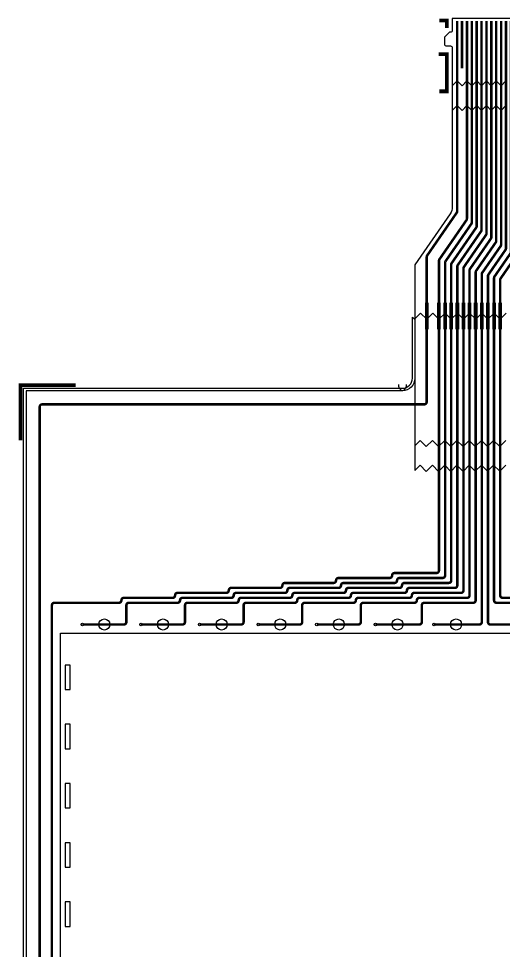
# Model space of a CAD drawing. Header units: millimetres. Extents: x 106 to 221, y -259 to -31.
# Drawn here: x 105.9 to 155.6, y -126.1 to -30.7 of the extents above; entities that cross this region are included whole.
import ezdxf

# ---------------------------------------------------------------- set-up
doc = ezdxf.new("R2010")
doc.units = ezdxf.units.MM
doc.header["$MEASUREMENT"] = 0
for name, color, linetype in [('16', 5, 'CONTINUOUS'), ('17', 1, 'CONTINUOUS'), ('26', 7, 'CONTINUOUS'), ('9', 5, 'CONTINUOUS'), ('9A', 142, 'CONTINUOUS'), ('9B Barrier', 82, 'CONTINUOUS')]:
    doc.layers.add(name, color=color, linetype=linetype)

msp = doc.modelspace()

# ---------------------------------------------------------------- linework, layer by layer
at = {"layer": '16'}
msp.add_lwpolyline([(175.853, -30.711), (150.353, -30.711), (150.353, -31.913, -0.414214), (150.155, -32.111), (150.053, -32.111), (149.553, -32.611), (149.553, -33.312, 0.414214), (149.751, -33.51), (150.155, -33.51, -0.414214), (150.353, -33.708), (150.353, -49.965, -0.152296), (150.128, -50.687), (146.518, -55.913), (146.518, -67.541, -0.414214), (145.248, -68.811, -0.415478), (144.881, -68.192)], format="xyb", dxfattribs=at)
at = {"layer": '17', "const_width": 0.254}
for points in [[(162.853, -256.446), (108.323, -256.446, -0.414214), (108.069, -256.192), (108.069, -70.462, -0.414214), (108.323, -70.208), (147.478, -70.208, 0.414214), (147.732, -69.954), (147.732, -55.111, -0.152296), (147.776, -54.971), (150.809, -50.58, 0.152296), (150.853, -50.44), (150.853, -30.965)], [(109.323, -252.945), (109.323, -90.782, -0.414214), (109.577, -90.528), (116.191, -90.528, 0.414214), (116.445, -90.274), (116.445, -90.274, -0.414214), (116.699, -90.02), (121.69, -90.02, 0.414214), (121.944, -89.766), (121.944, -89.766, -0.414214), (122.198, -89.512), (127.189, -89.512, 0.414214), (127.443, -89.258), (127.443, -89.258, -0.414214), (127.697, -89.004), (132.688, -89.004, 0.414214), (132.942, -88.75), (132.942, -88.75, -0.414214), (133.196, -88.496), (138.187, -88.496, 0.414214), (138.441, -88.242), (138.441, -88.242, -0.414214), (138.695, -87.988), (143.928, -87.988, 0.414214), (144.182, -87.734), (144.182, -87.734, -0.414214), (144.436, -87.48), (148.733, -87.48, 0.414214), (148.987, -87.226), (148.987, -55.503, -0.152296), (149.031, -55.362), (151.809, -51.34, 0.152296), (151.853, -51.2), (151.853, -30.965)], [(152.353, -30.965), (152.353, -51.58, -0.152296), (152.309, -51.721), (149.659, -55.558, 0.152296), (149.614, -55.699), (149.614, -87.734, -0.414214), (149.36, -87.988), (144.944, -87.988, 0.414214), (144.69, -88.242), (144.69, -88.242, -0.414214), (144.436, -88.496), (139.203, -88.496, 0.414214), (138.949, -88.75), (138.949, -88.75, -0.414214), (138.695, -89.004), (133.704, -89.004, 0.414214), (133.45, -89.258), (133.45, -89.258, -0.414214), (133.196, -89.512), (128.205, -89.512, 0.414214), (127.951, -89.766), (127.951, -89.766, -0.414214), (127.697, -90.02), (122.706, -90.02, 0.414214), (122.452, -90.274), (122.452, -90.274, -0.414214), (122.198, -90.528), (117.207, -90.528, 0.414214), (116.953, -90.782), (116.953, -92.496, -0.414214), (116.699, -92.75), (112.447, -92.75)], [(152.853, -30.965), (152.853, -51.96, -0.152296), (152.809, -52.101), (150.286, -55.753, 0.152296), (150.242, -55.895), (150.242, -88.242, -0.414214), (149.988, -88.496), (145.452, -88.496, 0.414214), (145.198, -88.75), (145.198, -88.75, -0.414214), (144.944, -89.004), (139.711, -89.004, 0.414214), (139.457, -89.258), (139.457, -89.258, -0.414214), (139.203, -89.512), (134.212, -89.512, 0.414214), (133.958, -89.766), (133.958, -89.766, -0.414214), (133.704, -90.02), (128.713, -90.02, 0.414214), (128.459, -90.274), (128.459, -90.274, -0.414214), (128.205, -90.528), (123.214, -90.528, 0.414214), (122.96, -90.782), (122.96, -92.496, -0.414214), (122.706, -92.75), (118.454, -92.75)], [(153.353, -30.965), (153.353, -52.34, -0.152296), (153.309, -52.481), (150.913, -55.949, 0.152296), (150.869, -56.09), (150.869, -88.75, -0.414214), (150.615, -89.004), (145.96, -89.004, 0.414214), (145.706, -89.258), (145.706, -89.258, -0.414214), (145.452, -89.512), (140.219, -89.512, 0.414214), (139.965, -89.766), (139.965, -89.766, -0.414214), (139.711, -90.02), (134.72, -90.02, 0.414214), (134.466, -90.274), (134.466, -90.274, -0.414214), (134.212, -90.528), (129.221, -90.528, 0.414214), (128.967, -90.782), (128.967, -92.496, -0.414214), (128.713, -92.75), (124.461, -92.75)], [(153.853, -30.965), (153.853, -52.72, -0.152296), (153.809, -52.861), (151.541, -56.145, 0.152296), (151.497, -56.286), (151.497, -89.258, -0.414214), (151.243, -89.512), (146.468, -89.512, 0.414214), (146.214, -89.766), (146.214, -89.766, -0.414214), (145.96, -90.02), (140.727, -90.02, 0.414214), (140.473, -90.274), (140.473, -90.274, -0.414214), (140.219, -90.528), (135.228, -90.528, 0.414214), (134.974, -90.782), (134.974, -92.496, -0.414214), (134.72, -92.75), (130.468, -92.75)], [(154.353, -30.965), (154.353, -53.1, -0.152296), (154.309, -53.241), (152.168, -56.34, 0.152296), (152.124, -56.482), (152.124, -89.766, -0.414214), (151.87, -90.02), (146.976, -90.02, 0.414214), (146.722, -90.274), (146.722, -90.274, -0.414214), (146.468, -90.528), (141.235, -90.528, 0.414214), (140.981, -90.782), (140.981, -92.496, -0.414214), (140.727, -92.75), (136.475, -92.75)], [(154.853, -30.965), (154.853, -53.48, -0.152296), (154.809, -53.621), (152.795, -56.536, 0.152296), (152.751, -56.677), (152.751, -90.274, -0.414214), (152.497, -90.528), (147.484, -90.528, 0.414214), (147.23, -90.782), (147.23, -92.496, -0.414214), (146.976, -92.75), (142.482, -92.75)], [(155.353, -30.965), (155.353, -53.86, -0.152296), (155.309, -54.001), (153.423, -56.731, 0.152296), (153.379, -56.873), (153.379, -92.496, -0.414214), (153.125, -92.75), (148.488, -92.75)], [(159.001, -92.75), (154.26, -92.75, -0.414214), (154.006, -92.496), (154.006, -57.069, -0.152296), (154.05, -56.927), (155.809, -54.381, 0.152296), (155.853, -54.24), (155.853, -30.965)], [(165.008, -92.75), (160.976, -92.75, -0.414214), (160.722, -92.496), (160.722, -90.782, 0.414214), (160.468, -90.528), (154.887, -90.528, -0.414214), (154.633, -90.274), (154.633, -57.264, -0.152296), (154.678, -57.123), (156.309, -54.761, 0.152296), (156.353, -54.62), (156.353, -30.965)], [(171.015, -92.75), (166.983, -92.75, -0.414214), (166.729, -92.496), (166.729, -90.782, 0.414214), (166.475, -90.528), (161.484, -90.528, -0.414214), (161.23, -90.274), (161.23, -90.274, 0.414214), (160.976, -90.02), (155.515, -90.02, -0.414214), (155.261, -89.766), (155.261, -57.46, -0.152296), (155.305, -57.318), (156.809, -55.141, 0.152296), (156.853, -55), (156.853, -30.965)]]:
    msp.add_lwpolyline(points, format="xyb", dxfattribs=at)
at = {"layer": '17'}
for points in [[(149.781, -31.664, 0.381, 0.381, 0), (149.781, -30.902, 0.381, 0.381, 0), (149.019, -30.902, 0, 0, 0)], [(148.969, -34.343, 0.381, 0.381, 0), (149.781, -34.343, 0.381, 0.381, 0), (149.781, -38.153, 0.381, 0.381, 0), (149.019, -38.153, 0, 0, 0)]]:
    msp.add_lwpolyline(points, format="xyseb", dxfattribs=at)
for points, const_width in [([(151.353, -35.791), (151.353, -30.965)], 0.254), ([(147.732, -59.807), (147.732, -62.527)], 0.381), ([(148.987, -59.807), (148.987, -62.527)], 0.381), ([(149.614, -59.807), (149.614, -62.527)], 0.381), ([(150.241, -59.807), (150.241, -62.527)], 0.381), ([(150.869, -59.807), (150.869, -62.527)], 0.381), ([(151.496, -59.807), (151.496, -62.527)], 0.381), ([(151.496, -59.807), (151.496, -62.527)], 0.381), ([(152.124, -59.807), (152.124, -62.527)], 0.381), ([(152.751, -59.807), (152.751, -62.527)], 0.381), ([(153.378, -59.807), (153.378, -62.527)], 0.381), ([(154.006, -59.807), (154.006, -62.527)], 0.381), ([(154.633, -59.807), (154.633, -62.527)], 0.381), ([(155.26, -59.807), (155.26, -62.527)], 0.381), ([(111.752, -68.239), (106.101, -68.239), (106.101, -73.891)], 0.381)]:
    msp.add_lwpolyline(points, dxfattribs=dict(at, const_width=const_width))
for points in [[(110.697, -96.905), (110.697, -99.411), (111.197, -99.411), (111.197, -96.905)], [(110.697, -102.97), (110.697, -105.476), (111.197, -105.476), (111.197, -102.97)], [(110.697, -109.035), (110.697, -111.541), (111.197, -111.541), (111.197, -109.035)], [(110.697, -115.1), (110.697, -117.606), (111.197, -117.606), (111.197, -115.1)], [(110.697, -121.166), (110.697, -123.672), (111.197, -123.672), (111.197, -121.166)]]:
    msp.add_lwpolyline(points, close=True, dxfattribs=at)
for centre, radius in [((114.7, -92.75), 0.571), ((120.707, -92.75), 0.571), ((126.714, -92.75), 0.571), ((132.721, -92.75), 0.571), ((138.728, -92.75), 0.571), ((144.735, -92.75), 0.571), ((150.741, -92.75), 0.571), ((112.447, -92.75), 0.127), ((118.454, -92.75), 0.127), ((124.461, -92.75), 0.127), ((130.468, -92.75), 0.127), ((136.475, -92.75), 0.127), ((142.482, -92.75), 0.127), ((148.488, -92.75), 0.127)]:
    msp.add_circle(centre, radius, dxfattribs=at)
at = {"layer": '26'}
msp.add_lwpolyline([(145.615, -68.192, -0.415478), (145.248, -68.811), (106.672, -68.811), (106.672, -257.843), (220.034, -257.843), (220.034, -68.811), (180.958, -68.811, -0.415478), (180.591, -68.192)], format="xyb", dxfattribs=at)
at = {"layer": '9'}
msp.add_lwpolyline([(155.853, -37.082), (155.353, -37.582), (154.853, -37.082), (154.353, -37.582), (154.353, -37.582), (153.853, -37.082), (153.353, -37.582), (152.853, -37.082), (152.353, -37.582), (151.853, -37.082), (151.353, -37.582), (150.853, -37.082), (150.353, -37.582), (150.353, -37.582), (150.353, -49.965, -0.152296), (150.128, -50.687), (146.518, -55.913), (146.518, -76.988), (147.064, -76.442), (147.692, -77.069), (148.319, -76.442), (148.946, -77.069), (149.574, -76.441), (150.202, -77.069), (150.829, -76.441), (151.456, -77.068), (152.084, -76.44), (152.711, -77.067), (153.338, -76.44), (153.966, -77.067), (154.593, -76.44), (155.22, -77.067), (155.848, -76.439)], format="xyb", dxfattribs=at)
at = {"layer": '9A'}
msp.add_lwpolyline([(155.853, -39.622), (155.353, -40.122), (154.853, -39.622), (154.353, -40.122), (153.853, -39.622), (153.353, -40.122), (152.853, -39.622), (152.353, -40.122), (151.853, -39.622), (151.353, -40.122), (150.853, -39.622), (150.353, -40.122), (150.353, -40.122), (150.353, -49.965, -0.152296), (150.128, -50.687), (146.518, -55.913), (146.518, -74.448), (147.064, -73.902), (147.692, -74.529), (148.319, -73.902), (148.946, -74.529), (149.574, -73.901), (150.202, -74.529), (150.829, -73.901), (151.456, -74.528), (152.084, -73.9), (152.711, -74.527), (153.338, -73.9), (153.966, -74.527), (154.593, -73.9), (155.22, -74.527), (155.848, -73.899)], format="xyb", dxfattribs=at)
at = {"layer": '9B Barrier'}
msp.add_lwpolyline([(106.418, -258.097), (106.418, -68.557), (145.248, -68.557, 0.414214), (146.264, -67.541), (146.264, -61.285), (146.478, -61.499), (147.106, -60.871), (147.733, -61.499), (148.36, -60.871), (148.988, -61.498), (149.615, -60.871), (150.243, -61.498), (150.871, -60.87), (151.498, -61.497), (152.125, -60.87), (152.752, -61.497), (153.38, -60.869), (154.007, -61.497), (154.635, -60.869), (155.262, -61.496), (155.889, -60.869)], format="xyb", dxfattribs=at)
at = {"layer": '9B Barrier', "color": 101}
msp.add_lwpolyline([(203.3, -93.625), (203.3, -254.318), (110.197, -254.318), (110.197, -93.625)], close=True, dxfattribs=at)
at = {"layer": '9B Barrier', "color": 83}
msp.add_lwpolyline([(203.3, -93.625), (203.3, -254.318), (110.197, -254.318), (110.197, -93.625)], close=True, dxfattribs=at)

doc.saveas('drawing.dxf')
